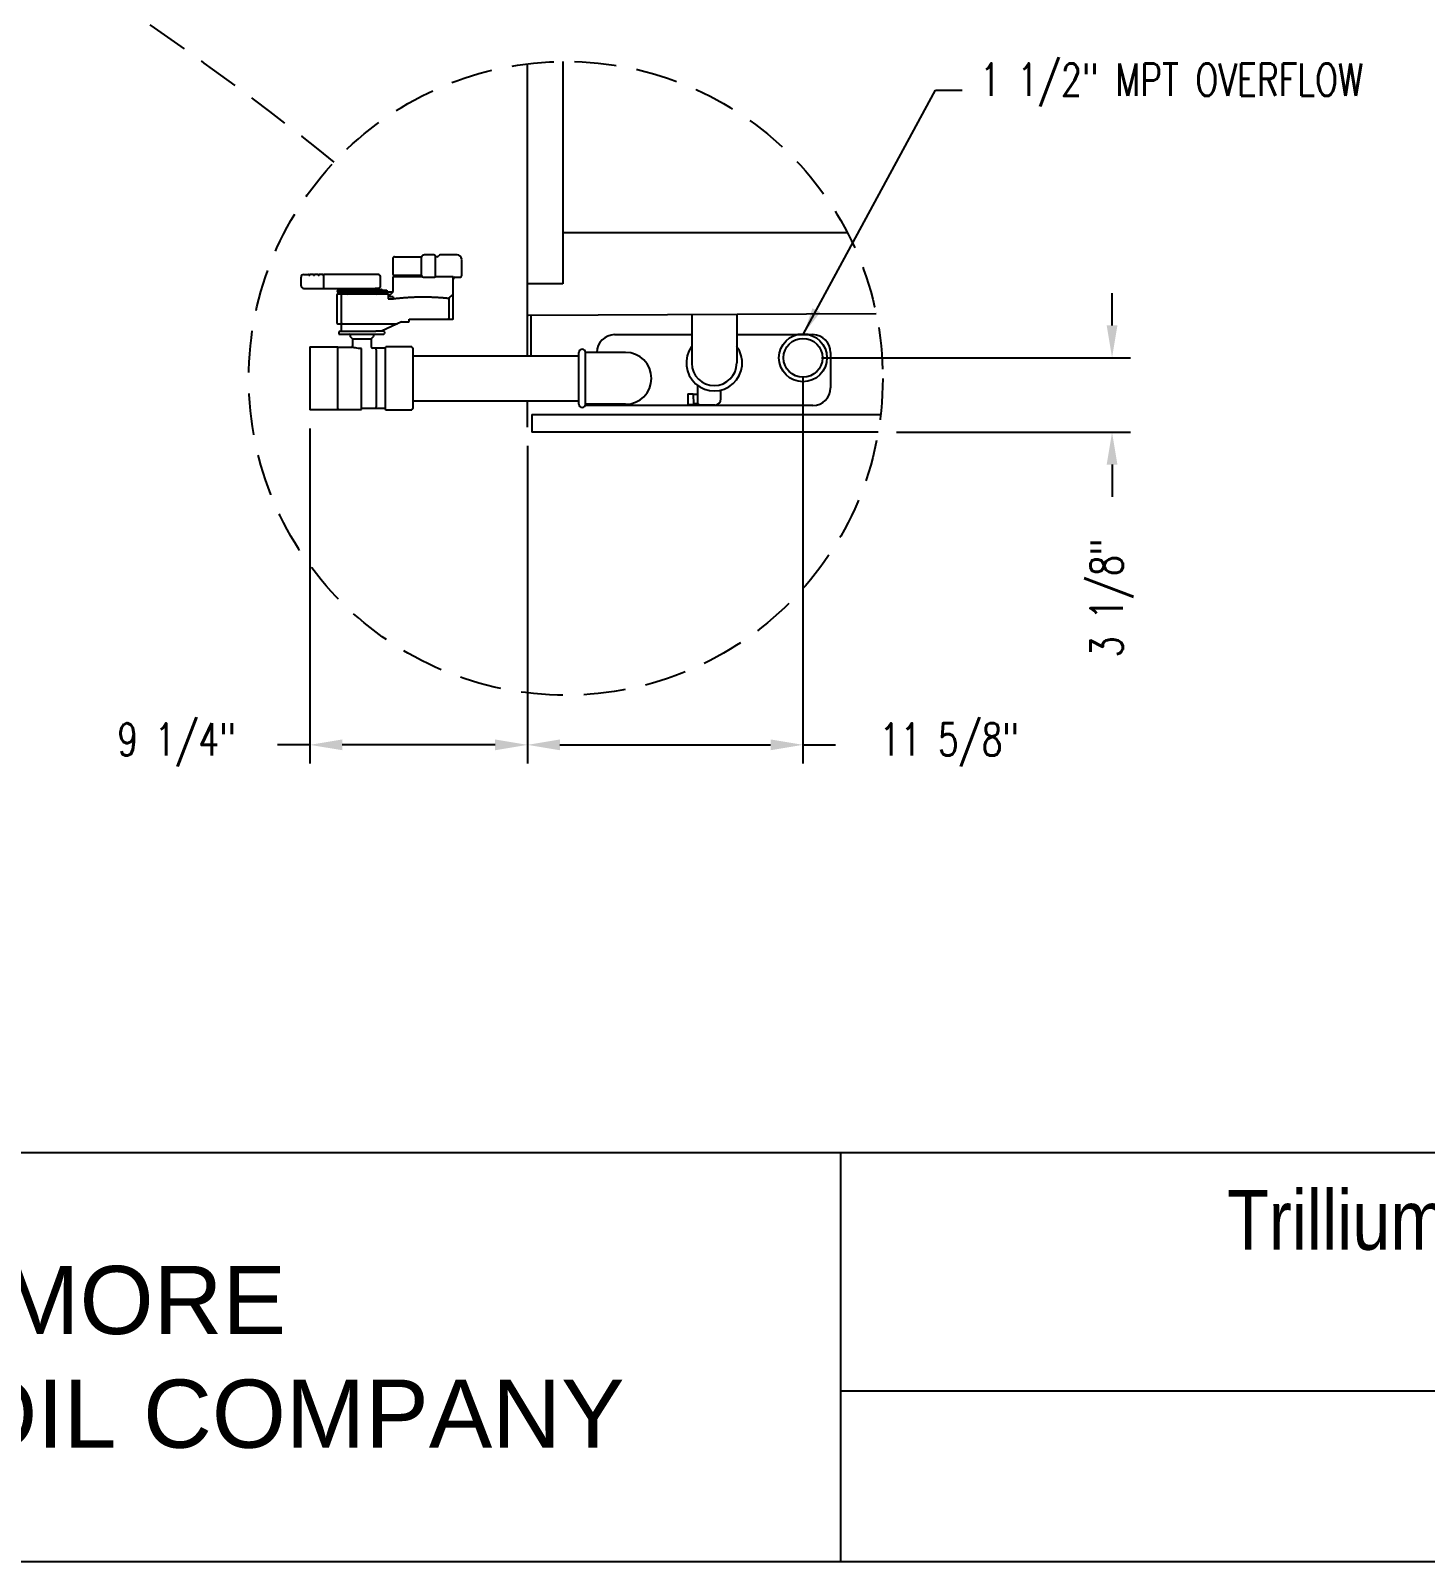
# Model space of a CAD drawing. Header units: millimetres. Extents: x 17891 to 32328, y 18593 to 29476.
# Drawn here: x 18307.6 to 18519.8, y 18593.2 to 18826.2 of the extents above; entities that cross this region are included whole.
import ezdxf
from ezdxf.enums import TextEntityAlignment as Align

# ---------------------------------------------------------------- set-up
doc = ezdxf.new("R2010")
doc.units = ezdxf.units.MM
doc.header["$LTSCALE"] = 5
doc.linetypes.add('HIDDEN', pattern=[9.525, 6.35, -3.175])
doc.layers.add('RECIRCULATION-CONTROL', color=3, linetype='Continuous')
doc.layers.add('TEXT', color=4, linetype='Continuous')
doc.styles.add('BAC', font='swissk.ttf')
doc.styles.add('BACtblk', font='swisscl.ttf')
doc.styles.add('BACtblkBold', font='swissck.ttf')
doc.styles.add('SUBMITTAL', font='romans.shx', dxfattribs={"width": 0.75})
doc.dimstyles.new('SUBMITTAL', dxfattribs={"dimtxt": 0.09375, "dimasz": 0.09375, "dimexe": 0.03125, "dimexo": 0.0625, "dimgap": 0.0625, "dimtad": 0, "dimdec": 4, "dimzin": 4, "dimdsep": 46, "dimlunit": 4, "dimtxsty": 'SUBMITTAL', "dimcen": 0.09375, "dimclre": 6, "dimadec": 0, "dimazin": 0, "dimtfac": 1, "dimtdec": 0, "dimtofl": 0, "dimtmove": 0, "dimatfit": 3, "dimfxl": 0, "dimfrac": 2, "dimtolj": 1, "dimtzin": 4, "dimarcsym": 0})

# ---------------------------------------------------------------- blocks, each defined once
blk = doc.blocks.new('BORDER')
blk.add_line((0, 0), (1, 0))
blk = doc.blocks.new('*D14')
at = {"layer": 'RECIRCULATION-CONTROL', "color": 3, "lineweight": -2}
for p, q in [((18472.17, 18781.3), (18472.17, 18786.23)), ((18472.17, 18760.12), (18472.17, 18755.19))]:
    blk.add_line(p, q, dxfattribs=at)
at = {"layer": 'RECIRCULATION-CONTROL', "color": 6, "lineweight": -2}
for p, q in [((18427.96, 18776.37), (18474.99, 18776.37)), ((18439.4, 18765.04), (18474.99, 18765.04))]:
    blk.add_line(p, q, dxfattribs=at)
at = {"layer": 'RECIRCULATION-CONTROL', "color": 3}
for points in [[(18471.35, 18781.3), (18472.99, 18781.3), (18472.17, 18776.37)], [(18471.35, 18760.12), (18472.99, 18760.12), (18472.17, 18765.04)]]:
    blk.add_solid(points, dxfattribs=at)
at = {"layer": 'RECIRCULATION-CONTROL', "color": 3, "insert": (18472.17, 18739.84), "char_height": 4.929, "attachment_point": 5, "rotation": 90, "style": 'SUBMITTAL'}
blk.add_mtext('\\A1;3 1/8"', dxfattribs=at)
blk = doc.blocks.new('*D15')
at = {"layer": 'RECIRCULATION-CONTROL', "color": 6, "lineweight": -2}
for p, q in [((18425.15, 18773.56), (18425.15, 18714.65)), ((18383.24, 18763), (18383.24, 18714.65))]:
    blk.add_line(p, q, dxfattribs=at)
at = {"layer": 'RECIRCULATION-CONTROL', "color": 3, "lineweight": -2}
for p, q in [((18388.17, 18717.47), (18420.22, 18717.47)), ((18425.15, 18717.47), (18430.08, 18717.47))]:
    blk.add_line(p, q, dxfattribs=at)
at = {"layer": 'RECIRCULATION-CONTROL', "color": 3}
for points in [[(18388.17, 18718.29), (18388.17, 18716.65), (18383.24, 18717.47)], [(18420.22, 18718.29), (18420.22, 18716.65), (18425.15, 18717.47)]]:
    blk.add_solid(points, dxfattribs=at)
at = {"layer": 'RECIRCULATION-CONTROL', "color": 3, "insert": (18447.42, 18717.47), "char_height": 4.9294, "attachment_point": 5, "style": 'SUBMITTAL'}
blk.add_mtext('\\A1;11 5/8"', dxfattribs=at)
blk = doc.blocks.new('*D16')
at = {"layer": 'RECIRCULATION-CONTROL', "color": 6, "lineweight": -2}
for p, q in [((18350.13, 18765.61), (18350.13, 18714.65)), ((18383.24, 18763), (18383.24, 18714.65))]:
    blk.add_line(p, q, dxfattribs=at)
at = {"layer": 'RECIRCULATION-CONTROL', "color": 3, "lineweight": -2}
for p, q in [((18350.13, 18717.47), (18345.2, 18717.47)), ((18378.31, 18717.47), (18355.06, 18717.47))]:
    blk.add_line(p, q, dxfattribs=at)
at = {"layer": 'RECIRCULATION-CONTROL', "color": 3}
for points in [[(18355.06, 18718.29), (18355.06, 18716.65), (18350.13, 18717.47)], [(18378.31, 18718.29), (18378.31, 18716.65), (18383.24, 18717.47)]]:
    blk.add_solid(points, dxfattribs=at)
at = {"layer": 'RECIRCULATION-CONTROL', "color": 3, "insert": (18329.85, 18717.47), "char_height": 4.929, "attachment_point": 5, "style": 'SUBMITTAL'}
blk.add_mtext('\\A1;9 1/4"', dxfattribs=at)
blk = doc.blocks.new('bacstblk')
for p, q in [((0, 0.75), (10, 0.75)), ((6.5, 0.75), (6.5, 0)), ((6.5, 0.3125), (10, 0.3125))]:
    blk.add_line(p, q)
at = {"layer": 'TEXT', "color": 150, "style": 'BAC'}
for s, p in [('BALTIMORE', (4.4744, 0.4169)), ('AIRCOIL COMPANY', (4.4744, 0.2084))]:
    blk.add_text(s, height=0.125, dxfattribs=at).set_placement(p)
at = {"layer": 'TEXT', "color": 4, "style": 'BACtblkBold'}
for tag, height, p in [('MODEL1', 0.1094, (8.25, 0.5715)), ('MODEL2', 0.1094, (8.25, 0.384)), ('DWGNUM', 0.1406, (8.0938, 0.0312))]:
    blk.add_attdef(tag, text='', height=height, dxfattribs=at).set_placement(p, align=Align.CENTER)
for tag, p in [('DESC', (0.0625, 0.5312)), ('ORDER', (0.9643, 0.3438)), ('DATE', (0.5402, 0.0625))]:
    blk.add_attdef(tag, p, '', height=0.125, dxfattribs=at)
blk.add_attdef('REV', text='', height=0.1562, dxfattribs=at).set_placement((9.8438, 0.1562), align=Align.MIDDLE)
at = {"layer": 'TEXT', "color": 4, "style": 'BACtblk', "flags": 1}
blk.add_attdef('DWGBY', (2.0402, 0.0625), '', height=0.0938, dxfattribs=at)

msp = doc.modelspace()

# ---------------------------------------------------------------- linework, layer by layer
at = {"layer": 'RECIRCULATION-CONTROL'}
for p, q in [((18388.6359, 18821.4671), (18388.6359, 18787.6508)), ((18431.8912, 18795.4032), (18388.6359, 18795.4032)), ((18362.7423, 18791.4596), (18362.7423, 18789.121)), ((18363.0258, 18791.7431), (18367.1289, 18791.7431)), ((18367.1289, 18788.9084), (18367.1289, 18791.7431)), ((18368.9715, 18792.0266), (18367.5876, 18792.0266)), ((18369.2549, 18788.9084), (18369.2549, 18791.7431)), ((18369.4797, 18791.7431), (18369.2549, 18791.7431)), ((18372.5219, 18792.0266), (18369.9707, 18792.0266)), ((18373.2305, 18788.9084), (18373.2305, 18791.3179)), ((18348.7817, 18787.3494), (18348.7817, 18788.625)), ((18349.2069, 18789.0502), (18349.9009, 18789.0502)), ((18349.9717, 18788.9793), (18349.9717, 18788.9084)), ((18350.1135, 18788.9084), (18349.9717, 18788.9084)), ((18350.1135, 18788.9084), (18350.1135, 18788.9793)), ((18350.6095, 18789.0502), (18350.1843, 18789.0502)), ((18350.6804, 18788.9793), (18350.6804, 18788.9084)), ((18350.8221, 18788.9084), (18350.6804, 18788.9084)), ((18350.8221, 18788.9084), (18350.8221, 18788.9793)), ((18351.3182, 18789.0502), (18350.893, 18789.0502)), ((18351.3891, 18788.9793), (18351.3891, 18788.9084)), ((18351.5308, 18788.9084), (18351.3891, 18788.9084)), ((18351.5308, 18788.9084), (18351.5308, 18788.9793)), ((18352.0269, 18789.0502), (18351.6017, 18789.0502)), ((18352.0977, 18788.9793), (18352.0977, 18788.9084)), ((18352.1686, 18788.9084), (18352.0977, 18788.9084)), ((18352.2395, 18786.9242), (18352.2395, 18788.9793)), ((18360.5596, 18789.0416), (18352.3103, 18789.0502)), ((18360.8998, 18787.3494), (18360.8998, 18788.625)), ((18362.7423, 18788.5541), (18362.7423, 18786.4453)), ((18362.8841, 18788.9206), (18362.8841, 18788.7546)), ((18363.0009, 18788.9084), (18362.9635, 18788.9084)), ((18362.9635, 18788.7667), (18363.0009, 18788.7667)), ((18367.1289, 18788.9084), (18363.4506, 18788.9084)), ((18363.4506, 18788.7667), (18367.1904, 18788.7667)), ((18367.5876, 18788.625), (18368.9715, 18788.625)), ((18369.2169, 18788.7667), (18371.9549, 18788.7667)), ((18371.9549, 18786.4453), (18371.9549, 18788.7667)), ((18372.2384, 18788.625), (18372.9471, 18788.625)), ((18349.2069, 18786.9242), (18360.4746, 18786.9242)), ((18354.2384, 18785.9321), (18354.2384, 18781.6801)), ((18361.975, 18786.0738), (18354.3801, 18786.0738)), ((18354.4388, 18786.6407), (18361.8332, 18786.6407)), ((18361.6915, 18786.3573), (18354.4388, 18786.3573)), ((18354.9471, 18781.6801), (18354.9471, 18785.9321)), ((18356.2935, 18786.6407), (18356.2935, 18786.9242)), ((18360.5523, 18786.8941), (18360.1049, 18786.8941)), ((18360.5523, 18786.6493), (18360.5523, 18786.8941)), ((18360.5893, 18786.7116), (18360.5909, 18786.7116)), ((18360.6348, 18786.0738), (18360.6348, 18786.3573)), ((18360.6668, 18786.7825), (18360.7977, 18786.7825)), ((18360.876, 18786.7116), (18360.8187, 18786.7116)), ((18360.897, 18786.7825), (18361.0279, 18786.7825)), ((18361.06, 18786.0738), (18361.06, 18786.3573)), ((18361.1038, 18786.7116), (18361.1054, 18786.7116)), ((18361.8142, 18786.428), (18362.7416, 18786.428)), ((18361.8332, 18786.6407), (18361.8332, 18786.499)), ((18362.0337, 18785.9321), (18362.0337, 18785.3651)), ((18362.3171, 18785.7903), (18362.0752, 18786.0323)), ((18362.2463, 18785.8612), (18362.6801, 18786.295)), ((18371.9549, 18782.3888), (18371.9549, 18786.0255)), ((18388.6359, 18787.6508), (18383.2359, 18787.6508)), ((18362.0337, 18785.3651), (18362.7958, 18785.3651)), ((18362.3171, 18785.6486), (18362.3171, 18785.7903)), ((18362.8232, 18785.6486), (18362.3171, 18785.6486)), ((18371.2463, 18785.4448), (18371.2463, 18782.3888)), ((18354.3801, 18781.5384), (18363.4731, 18781.5384)), ((18354.9471, 18780.4045), (18354.9471, 18781.5384)), ((18364.081, 18781.8218), (18361.0415, 18780.4045)), ((18364.081, 18781.8218), (18365.0731, 18781.8218)), ((18365.2149, 18782.247), (18371.8132, 18782.247)), ((18365.2149, 18781.9636), (18365.2149, 18782.247)), ((18436.2688, 18783.0827), (18383.3991, 18782.802)), ((18383.7996, 18776.6699), (18383.7996, 18782.8042)), ((18408.2244, 18782.9338), (18408.2244, 18775.5566)), ((18415.07, 18782.9702), (18415.07, 18775.5929)), ((18354.5567, 18780.3336), (18354.5567, 18779.9793)), ((18354.5567, 18779.9793), (18361.401, 18779.9793)), ((18354.6276, 18780.4045), (18360.1482, 18780.4045)), ((18356.2427, 18779.9084), (18356.1718, 18779.9793)), ((18356.2427, 18779.9084), (18356.2427, 18779.625)), ((18356.597, 18779.2706), (18356.2427, 18779.625)), ((18356.597, 18779.2706), (18359.4317, 18779.2706)), ((18356.597, 18779.2706), (18356.597, 18778.1368)), ((18359.4317, 18779.2706), (18359.786, 18779.625)), ((18359.4317, 18779.2706), (18359.4317, 18778.1368)), ((18359.786, 18779.9084), (18359.8569, 18779.9793)), ((18359.786, 18779.9084), (18359.786, 18779.625)), ((18361.401, 18780.4045), (18360.1883, 18780.4045)), ((18361.4719, 18780.3336), (18361.4719, 18780.0502)), ((18396.4896, 18779.8944), (18408.2244, 18779.8944)), ((18415.07, 18779.8944), (18426.6396, 18779.8944)), ((18350.1282, 18778.0636), (18354.3801, 18778.0636)), ((18350.1282, 18778.0636), (18350.1282, 18768.4305)), ((18354.3801, 18777.9841), (18354.3801, 18778.0636)), ((18354.3801, 18777.9951), (18356.559, 18777.9951)), ((18354.3801, 18768.7131), (18354.3801, 18777.781)), ((18357.9943, 18768.499), (18357.9943, 18777.777)), ((18361.6085, 18777.8533), (18359.7151, 18777.8533)), ((18360.1911, 18777.5699), (18360.1911, 18768.9242)), ((18361.6085, 18777.9644), (18361.7001, 18778.0636)), ((18361.6085, 18777.9644), (18361.6085, 18768.5297)), ((18365.6271, 18778.0636), (18361.7001, 18778.0636)), ((18392.0526, 18769.2927), (18392.0526, 18777.2014)), ((18398.1471, 18777.2014), (18392.0526, 18777.2014)), ((18429.3396, 18777.1944), (18429.3396, 18771.7944)), ((18409.1483, 18769.3841), (18409.1336, 18772.1453)), ((18407.6138, 18770.9029), (18408.4642, 18770.9075)), ((18407.6138, 18770.9029), (18407.6225, 18769.2664)), ((18408.4642, 18770.9075), (18408.4729, 18769.2709)), ((18409.1407, 18770.8014), (18408.4648, 18770.7978)), ((18412.6496, 18770.1114), (18412.6425, 18771.4409)), ((18354.3801, 18768.4305), (18350.1282, 18768.4305)), ((18354.3801, 18768.51), (18354.5219, 18768.51)), ((18354.3801, 18768.4305), (18354.3801, 18768.51)), ((18354.3801, 18768.499), (18357.9943, 18768.499)), ((18361.6085, 18768.6407), (18357.9943, 18768.6407)), ((18361.7001, 18768.4305), (18361.6085, 18768.5297)), ((18361.7001, 18768.4305), (18365.6271, 18768.4305)), ((18383.8844, 18767.7444), (18383.8844, 18765.0444)), ((18383.8844, 18767.7444), (18436.9676, 18767.7444)), ((18398.1471, 18769.2927), (18392.0526, 18769.2927)), ((18426.6396, 18769.0944), (18392.0526, 18769.0944)), ((18407.6225, 18769.2664), (18408.4729, 18769.2709)), ((18409.1483, 18769.3841), (18408.4723, 18769.3805)), ((18409.1483, 18769.3841), (18409.6073, 18769.1739)), ((18411.7332, 18769.1852), (18409.6073, 18769.1739)), ((18436.5798, 18765.0444), (18383.8844, 18765.0444))]:
    msp.add_line(p, q, dxfattribs=at)
for radius in [3.6478, 2.9622]:
    msp.add_circle((18425.1471, 18776.3727), radius, dxfattribs=at)
at = {"layer": 'RECIRCULATION-CONTROL', "linetype": 'HIDDEN', "ltscale": 0.2}
msp.add_arc((18054.1515, 18433.8393), 477.9433, 51.170754, 74.944221, dxfattribs=at)
at = {"layer": 'RECIRCULATION-CONTROL'}
for centre, radius, start, end in [((18363.0258, 18791.4596), 0.2835, 90, 180), ((18368.9715, 18791.7431), 0.2835, 0, 90), ((18369.4797, 18792.0266), 0.2835, 270, 330), ((18369.9707, 18791.7431), 0.2835, 90, 150), ((18372.5219, 18791.3179), 0.7087, 5.109005, 90), ((18349.2069, 18788.625), 0.4252, 90, 180), ((18349.9009, 18788.9793), 0.0709, 0, 90), ((18350.1843, 18788.9793), 0.0709, 90, 180), ((18350.6095, 18788.9793), 0.0709, 0, 90), ((18350.893, 18788.9793), 0.0709, 90, 180), ((18351.3182, 18788.9793), 0.0709, 0, 90), ((18351.6017, 18788.9793), 0.0709, 90, 180), ((18352.0269, 18788.9793), 0.0709, 0, 90), ((18352.1686, 18788.9793), 0.0709, 270, 0), ((18352.3103, 18788.9793), 0.0709, 90, 177.616916), ((18360.4746, 18788.625), 0.4252, 0, 78.463041), ((18362.9549, 18789.121), 0.2126, 180, 264.780438), ((18362.9549, 18788.5541), 0.2126, 95.219562, 180), ((18368.9715, 18788.9084), 0.2835, 270, 0), ((18372.2384, 18788.3415), 0.2835, 90, 180), ((18372.9471, 18788.9084), 0.2835, 270, 0), ((18349.2069, 18787.3494), 0.4252, 180, 270), ((18354.3801, 18785.9321), 0.1417, 90, 180), ((18354.4388, 18786.499), 0.1417, 90, 270), ((18355.8683, 18786.499), 0.4252, 270, 340.528779), ((18360.262, 18786.499), 0.4252, 90, 160.528779), ((18360.262, 18786.499), 0.4252, 199.471221, 270), ((18360.4746, 18787.3494), 0.4252, 270, 0), ((18360.5184, 18786.7116), 0.0709, 270, 0), ((18360.5814, 18786.7258), 0.0142, 339.832635, 350.272005), ((18360.7977, 18786.7683), 0.0142, 0, 90), ((18360.8261, 18786.7258), 0.0142, 180, 270), ((18360.8686, 18786.7258), 0.0142, 270, 0), ((18360.897, 18786.7683), 0.0142, 90, 180), ((18361.1133, 18786.7258), 0.0142, 189.727995, 200.167365), ((18361.1763, 18786.7116), 0.0709, 180, 270), ((18361.6915, 18786.499), 0.1417, 270, 0), ((18361.975, 18785.9321), 0.1417, 45, 90), ((18362.1754, 18785.9321), 0.1417, 135, 180), ((18362.5297, 18786.4453), 0.2126, 315, 0), ((18354.3801, 18781.6801), 0.1417, 180, 270), ((18365.0731, 18781.9636), 0.1417, 270, 0), ((18371.8132, 18782.3888), 0.1417, 270, 0), ((18354.6276, 18780.3336), 0.0709, 90, 180), ((18361.401, 18780.3336), 0.0709, 0, 90), ((18361.401, 18780.0502), 0.0709, 270, 0), ((18396.4896, 18777.1944), 2.7, 90, 179.852788), ((18426.6396, 18777.1944), 2.7, 0, 90), ((18356.3135, 18778.1368), 0.2835, 330, 0), ((18359.7151, 18778.1368), 0.2835, 180, 270), ((18391.5565, 18777.2014), 0.4961, 0, 180), ((18398.1471, 18773.247), 3.9543, 270, 90), ((18411.6472, 18775.5747), 4.252, 143.91447, 36.693959), ((18411.6472, 18775.5747), 3.4228, 180.304214, 0.304214), ((18411.7283, 18770.1065), 0.9213, 270.304214, 0.304214), ((18426.6396, 18771.7944), 2.7, 270, 0), ((18391.5565, 18769.2927), 0.4961, 180, 0)]:
    msp.add_arc(centre, radius, start, end, dxfattribs=at)
for centre, major_axis, ratio, start_param, end_param in [((18367.5876, 18791.7431), (-0.4587, 0), 0.61803399, 4.71238898, 6.28318531), ((18367.5876, 18788.9084), (-0.4587, 0), 0.61803399, 0, 1.57079633), ((18355.0058, 18785.9321), (0, 0.1417), 0.41421356, 0, 1.57079633), ((18355.0058, 18781.6801), (0, -0.1417), 0.41421356, 4.71238898, 6.28318531), ((18371.1876, 18782.3888), (0, -0.1417), 0.41421356, 0, 1.57079633)]:
    msp.add_ellipse(centre, major_axis=major_axis, ratio=ratio, start_param=start_param, end_param=end_param, dxfattribs=at)
for points, knots in [([(18362.9635, 18788.9084), (18362.958, 18788.9084), (18362.9529, 18788.9085), (18362.9438, 18788.9087), (18362.9396, 18788.909), (18362.9356, 18788.9093)], [0.3049004424, 0.3049004424, 0.3049004424, 0.3049004424, 0.3216995017, 0.3216995017, 0.337828773, 0.337828773, 0.337828773, 0.337828773]), ([(18362.9356, 18788.7658), (18362.9436, 18788.7666), (18362.9524, 18788.7667), (18362.9625, 18788.7667), (18362.963, 18788.7667), (18362.9635, 18788.7667)], [0.9128209579, 0.9128209579, 0.9128209579, 0.9128209579, 0.942394679, 0.942394679, 0.9439344238, 0.9439344238, 0.9439344238, 0.9439344238]), ([(18363.0009, 18788.7667), (18363.0044, 18788.7667), (18363.008, 18788.7667), (18363.0132, 18788.7667), (18363.0148, 18788.7666), (18363.0164, 18788.7666)], [0.9786516297, 0.9786516297, 0.9786516297, 0.9786516297, 0.9878006975, 0.9878006975, 0.9918310064, 0.9918310064, 0.9918310064, 0.9918310064]), ([(18363.1675, 18788.9109), (18363.1553, 18788.9111), (18363.1432, 18788.9112), (18363.1132, 18788.9111), (18363.0957, 18788.9108), (18363.0567, 18788.9097), (18363.0358, 18788.9088), (18363.0164, 18788.9085)], [0.760779764, 0.760779764, 0.760779764, 0.760779764, 0.786617288, 0.786617288, 0.824749757, 0.824749757, 0.873614564, 0.873614564, 0.873614564, 0.873614564]), ([(18363.0164, 18788.7666), (18363.0184, 18788.7666), (18363.0203, 18788.7665), (18363.0421, 18788.7661), (18363.0633, 18788.7652), (18363.1023, 18788.7642), (18363.1197, 18788.764), (18363.1473, 18788.764), (18363.1574, 18788.7641), (18363.1675, 18788.7643)], [0.695215485, 0.695215485, 0.695215485, 0.695215485, 0.70010658, 0.70010658, 0.74914671, 0.74914671, 0.786617288, 0.786617288, 0.80804988, 0.80804988, 0.80804988, 0.80804988]), ([(18360.5909, 18786.7116), (18360.5912, 18786.7116), (18360.5915, 18786.7122), (18360.5924, 18786.7141), (18360.5929, 18786.7156), (18360.5941, 18786.7191), (18360.5948, 18786.7212), (18360.5957, 18786.7233), (18360.5957, 18786.7234), (18360.5957, 18786.7234)], [0, 0, 0, 0, 0.0060243667, 0.0060243667, 0.0125269212, 0.0125269212, 0.0193585915, 0.0193585915, 0.0194542341, 0.0194542341, 0.0194542341, 0.0194542341]), ([(18360.6668, 18786.7825), (18360.6602, 18786.7825), (18360.6535, 18786.7816), (18360.6407, 18786.778), (18360.6344, 18786.7754), (18360.623, 18786.7684), (18360.6177, 18786.7642), (18360.6085, 18786.7543), (18360.6047, 18786.7487), (18360.5987, 18786.7365), (18360.5965, 18786.73), (18360.5954, 18786.7234)], [0, 0, 0, 0, 0.0114195007, 0.0114195007, 0.0228390014, 0.0228390014, 0.034258502, 0.034258502, 0.0456780027, 0.0456780027, 0.0570975034, 0.0570975034, 0.0570975034, 0.0570975034]), ([(18360.7949, 18786.7234), (18360.7949, 18786.7234), (18360.795, 18786.7233), (18360.7973, 18786.7212), (18360.7997, 18786.7191), (18360.8049, 18786.7156), (18360.8076, 18786.7141), (18360.8131, 18786.7122), (18360.8159, 18786.7116), (18360.8187, 18786.7116)], [-0.0000972943, -0.0000972943, -0.0000972943, -0.0000972943, 0, 0, 0.0069496547, 0.0069496547, 0.0135645097, 0.0135645097, 0.0196929185, 0.0196929185, 0.0196929185, 0.0196929185]), ([(18360.8119, 18786.7258), (18360.8119, 18786.7351), (18360.8119, 18786.7438), (18360.8119, 18786.7576), (18360.8119, 18786.7628), (18360.8119, 18786.7674), (18360.8119, 18786.7683), (18360.8119, 18786.7683)], [0.018300701, 0.018300701, 0.018300701, 0.018300701, 0.0388262522, 0.0388262522, 0.0592034352, 0.0592034352, 0.0719391746, 0.0719391746, 0.0719391746, 0.0719391746]), ([(18360.876, 18786.7116), (18360.8788, 18786.7116), (18360.8816, 18786.7122), (18360.8871, 18786.7141), (18360.8898, 18786.7156), (18360.895, 18786.7191), (18360.8974, 18786.7212), (18360.8997, 18786.7233), (18360.8998, 18786.7234), (18360.8998, 18786.7234)], [0, 0, 0, 0, 0.0060243463, 0.0060243463, 0.0125269671, 0.0125269671, 0.0193585954, 0.0193585954, 0.0194542335, 0.0194542335, 0.0194542335, 0.0194542335]), ([(18360.8828, 18786.7683), (18360.8828, 18786.7683), (18360.8828, 18786.7679), (18360.8828, 18786.7659), (18360.8828, 18786.7637), (18360.8828, 18786.7565), (18360.8828, 18786.7509), (18360.8828, 18786.7386), (18360.8828, 18786.7324), (18360.8828, 18786.7258)], [0, 0, 0, 0, 0.0083751598, 0.0083751598, 0.0217754154, 0.0217754154, 0.0391957478, 0.0391957478, 0.0536384736, 0.0536384736, 0.0536384736, 0.0536384736]), ([(18361.0993, 18786.7234), (18361.0982, 18786.73), (18361.0961, 18786.7365), (18361.0901, 18786.7487), (18361.0862, 18786.7543), (18361.077, 18786.7642), (18361.0718, 18786.7684), (18361.0603, 18786.7754), (18361.0541, 18786.778), (18361.0412, 18786.7816), (18361.0345, 18786.7825), (18361.0279, 18786.7825)], [0.0148416712, 0.0148416712, 0.0148416712, 0.0148416712, 0.0262611719, 0.0262611719, 0.0376806725, 0.0376806725, 0.0491001732, 0.0491001732, 0.0605196739, 0.0605196739, 0.0719391746, 0.0719391746, 0.0719391746, 0.0719391746]), ([(18361.099, 18786.7234), (18361.099, 18786.7234), (18361.099, 18786.7233), (18361.0999, 18786.7212), (18361.1006, 18786.7191), (18361.1018, 18786.7156), (18361.1023, 18786.7141), (18361.1032, 18786.7122), (18361.1035, 18786.7116), (18361.1038, 18786.7116)], [-0.0000972899, -0.0000972899, -0.0000972899, -0.0000972899, 0, 0, 0.0069496143, 0.0069496143, 0.013564539, 0.013564539, 0.0196929291, 0.0196929291, 0.0196929291, 0.0196929291]), ([(18354.3801, 18777.781), (18354.3801, 18777.8095), (18354.3827, 18777.8408), (18354.3963, 18777.8867), (18354.4024, 18777.9018), (18354.4196, 18777.9309), (18354.4304, 18777.9449), (18354.4566, 18777.9654), (18354.4708, 18777.9741), (18354.4935, 18777.9807), (18354.5, 18777.9822), (18354.5107, 18777.9836), (18354.5167, 18777.9841), (18354.5219, 18777.9841)], [2.729599296, 2.729599296, 2.729599296, 2.729599296, 2.887354182, 2.887354182, 2.966231625, 2.966231625, 3.045109068, 3.045109068, 3.092388077, 3.092388077, 3.105628315, 3.105628315, 3.11645677, 3.11645677, 3.11645677, 3.11645677]), ([(18357.9943, 18777.777), (18357.9212, 18777.7773), (18357.8485, 18777.7793), (18357.6877, 18777.7875), (18357.6007, 18777.7945), (18357.3548, 18777.8206), (18357.205, 18777.8447), (18356.9277, 18777.8988), (18356.8059, 18777.9286), (18356.6471, 18777.97), (18356.5987, 18777.9837), (18356.5644, 18777.9935), (18356.559, 18777.9951), (18356.559, 18777.9951)], [0.00041726, 0.00041726, 0.00041726, 0.00041726, 0.15505021, 0.15505021, 0.34573595, 0.34573595, 0.71128936, 0.71128936, 1.11893579, 1.11893579, 1.44299365, 1.44299365, 1.59211892, 1.59211892, 1.59211892, 1.59211892]), ([(18360.1911, 18777.5699), (18360.1911, 18777.6091), (18360.1911, 18777.6524), (18360.1911, 18777.7317), (18360.1911, 18777.7674), (18360.1911, 18777.8108), (18360.1911, 18777.8265), (18360.1911, 18777.8421), (18360.1911, 18777.846), (18360.1911, 18777.8487)], [0, 0, 0, 0, 0.117562819, 0.117562819, 0.235125638, 0.235125638, 0.311588865, 0.311588865, 0.347008826, 0.347008826, 0.347008826, 0.347008826]), ([(18354.5219, 18768.51), (18354.5167, 18768.51), (18354.5107, 18768.5104), (18354.5, 18768.5119), (18354.4935, 18768.5133), (18354.4708, 18768.52), (18354.4566, 18768.5287), (18354.4304, 18768.5491), (18354.4196, 18768.5631), (18354.4024, 18768.5922), (18354.3963, 18768.6073), (18354.3827, 18768.6533), (18354.3801, 18768.6845), (18354.3801, 18768.7131)], [1.038818923, 1.038818923, 1.038818923, 1.038818923, 1.049647379, 1.049647379, 1.062887617, 1.062887617, 1.110166626, 1.110166626, 1.189044069, 1.189044069, 1.267921512, 1.267921512, 1.425676398, 1.425676398, 1.425676398, 1.425676398]), ([(18360.1911, 18768.6454), (18360.1911, 18768.6481), (18360.1911, 18768.652), (18360.1911, 18768.6675), (18360.1911, 18768.6832), (18360.1911, 18768.7267), (18360.1911, 18768.7623), (18360.1911, 18768.8416), (18360.1911, 18768.8849), (18360.1911, 18768.9242)], [1.052107745, 1.052107745, 1.052107745, 1.052107745, 1.087527707, 1.087527707, 1.163990933, 1.163990933, 1.281553752, 1.281553752, 1.399116571, 1.399116571, 1.399116571, 1.399116571])]:
    msp.add_open_spline(points, degree=3, knots=knots, dxfattribs=at)
for points, degree in [([(18363.0164, 18788.9085), (18363.0111, 18788.9085), (18363.0059, 18788.9084), (18363.0009, 18788.9084)], 3), ([(18363.4506, 18788.9084), (18363.3592, 18788.9084), (18363.2644, 18788.9091), (18363.1675, 18788.9109)], 3), ([(18363.1675, 18788.7643), (18363.2644, 18788.766), (18363.3592, 18788.7667), (18363.4506, 18788.7667)], 3), ([(18371.4794, 18785.6486), (18371.5733, 18785.7314), (18371.6674, 18785.8138), (18371.7616, 18785.8959)], 3), ([(18371.9549, 18786.295), (18371.9549, 18786.3358), (18371.9549, 18786.3945), (18371.9549, 18786.4453)], 3), ([(18362.8232, 18785.6486), (18362.8095, 18785.5158), (18362.7958, 18785.3651)], 2), ([(18360.1723, 18780.404), (18360.164, 18780.4043), (18360.1559, 18780.4045), (18360.1482, 18780.4045)], 3), ([(18360.1911, 18777.8533), (18360.1911, 18777.8533), (18360.1911, 18777.8518), (18360.1911, 18777.8487)], 3), ([(18360.1911, 18768.6454), (18360.1911, 18768.6422), (18360.1911, 18768.6407), (18360.1911, 18768.6407)], 3)]:
    msp.add_open_spline(points, degree=degree, dxfattribs=at)
for points, weights in [([(18371.7616, 18785.8959), (18371.8675, 18785.9882), (18371.9549, 18786.0255)], [2.25031662882, 2.4179026028, 2.49299110855]), ([(18371.9549, 18786.0255), (18371.9549, 18786.2233), (18371.9549, 18786.295)], [2.99649199893, 3.84209214594, 4.27991564854]), ([(18362.7958, 18785.3651), (18362.8345, 18785.3721), (18362.8728, 18785.3767)], [1.22405770936, 1.22743900133, 1.22969879774]), ([(18362.8728, 18785.3767), (18365.119, 18785.6486), (18367.3486, 18785.6486)], [1.00785103705, 1.01158301158, 1.01158301158])]:
    msp.add_rational_spline(points, weights, degree=2, dxfattribs=at)
for points, weights, knots in [([(18367.3486, 18785.6486), (18368.4228, 18785.6486), (18369.4984, 18785.6014), (18370.5775, 18785.5069), (18370.7522, 18785.4916), (18370.927, 18785.475), (18371.1018, 18785.4585), (18371.15, 18785.4539), (18371.1981, 18785.4493), (18371.2463, 18785.4448)], [1.01558779859, 1.01558779859, 1.0149355264, 1.01363098202, 1.01363098202, 1.01363098202, 1.01363098202, 1.01363098202, 1.01363098202, 1.01363098202], [6.56732435, 6.56732435, 6.56732435, 6.56732435, 8.89418905, 8.89418905, 8.89418905, 9.27033954, 9.27033954, 9.27033954, 9.3739351, 9.3739351, 9.3739351, 9.3739351]), ([(18371.2463, 18785.4423), (18371.2705, 18785.4638), (18371.2948, 18785.4854), (18371.3191, 18785.5069), (18371.3726, 18785.5543), (18371.4261, 18785.6016), (18371.4794, 18785.6486)], [1, 1, 1, 1, 1.00000335646, 1.00000354417, 1.00000056314], [0.286472636, 0.286472636, 0.286472636, 0.286472636, 0.371874708, 0.371874708, 0.371874708, 0.560550806, 0.560550806, 0.560550806, 0.560550806])]:
    msp.add_rational_spline(points, weights, degree=3, knots=knots, dxfattribs=at)

# ---------------------------------------------------------------- block references
at = {"xscale": 829.7698563356048, "yscale": 622.3273922517036, "zscale": 829.7698563356048}
msp.add_blockref('BORDER', (17891.493, 18593.206), dxfattribs=at)
ref = msp.add_blockref('bacstblk', (17891.493, 18593.206), dxfattribs=dict(xscale=82.97698563356047, yscale=82.97698563356047, zscale=82.97698563356047))
ref.add_attrib('MODEL1', 'TrilliumSeries™ Adiabatic Condenser', dxfattribs={"layer": 'TEXT', "color": 4, "height": 9.075608, "style": 'BACtblkBold'}).set_placement((18576.0531, 18640.6292), align=Align.CENTER)

# ---------------------------------------------------------------- texts
at = {"layer": 'RECIRCULATION-CONTROL', "insert": (18452.0458, 18817.8799), "char_height": 4.93, "width": 95.049922, "attachment_point": 4, "style": 'SUBMITTAL'}
msp.add_mtext('1 1/2" MPT OVERFLOW', dxfattribs=at)

# ---------------------------------------------------------------- dimensions: what is measured, and where the dimension line sits
at = {"layer": 'RECIRCULATION-CONTROL', "color": 3}
dim = msp.add_linear_dim(base=(18472.1718, 18765.0444), p1=(18425.1471, 18776.3727), p2=(18436.5798, 18765.0444), angle=90, dimstyle='SUBMITTAL', override={"dimscale": 70.42, "dimtxt": 0.07, "dimasz": 0.07, "dimexe": 0.04, "dimexo": 0.04, "dimgap": 0.03125, "dimdec": 3, "dimlfac": 0.277778, "dimzin": 3, "dimclrd": 3, "dimclrt": 3, "dimtdec": 3, "dimtix": 1}, dxfattribs=at)
dim.commit()
dim.dimension.update_dxf_attribs({"geometry": '*D14', "text_midpoint": (18472.1718, 18739.8399), "dimtype": 160})
dim = msp.add_linear_dim(base=(18350.1282, 18717.4676), p1=(18383.2359, 18765.8179), p2=(18350.1282, 18768.4305), dimstyle='SUBMITTAL', override={"dimscale": 70.42, "dimtxt": 0.07, "dimasz": 0.07, "dimexe": 0.04, "dimexo": 0.04, "dimgap": 0.03125, "dimdec": 3, "dimlfac": 0.277778, "dimzin": 3, "dimclrd": 3, "dimclrt": 3, "dimtdec": 3, "dimtix": 1}, dxfattribs=at)
dim.commit()
dim.dimension.update_dxf_attribs({"geometry": '*D16', "text_midpoint": (18329.8531, 18717.4676), "dimtype": 160})

# ---------------------------------------------------------------- leaders
at = {"layer": 'RECIRCULATION-CONTROL', "annotation_type": 0, "has_hookline": 1, "hookline_direction": 0, "text_width": 65.6746}
msp.add_leader([(18425.2459, 18780.0192), (18445.2984, 18817.1177), (18449.371, 18817.1177)], dimstyle='SUBMITTAL', override={"dimscale": 58.18, "dimasz": 0.07, "dimgap": 0.03, "dimcen": 4.055284, "dimarcsym": 1}, dxfattribs=at)

# ---------------------------------------------------------------- next in the draw order: wipeouts: each hides what was drawn before it
msp.add_wipeout([(18365.8604, 18776.6699), (18391.0604, 18776.6699), (18391.0604, 18769.8242), (18365.8604, 18769.8242)]).dxf.layer = 'RECIRCULATION-CONTROL'

# ---------------------------------------------------------------- next in the draw order: linework, layer by layer
at = {"layer": 'RECIRCULATION-CONTROL'}
for p, q in [((18383.2359, 18776.6699), (18383.2359, 18821.1159)), ((18365.6271, 18778.0636), (18365.8604, 18777.811)), ((18365.8604, 18768.6831), (18365.8604, 18777.811)), ((18365.8604, 18776.6699), (18391.0604, 18776.6699)), ((18391.0604, 18769.2927), (18391.0604, 18777.2014)), ((18365.8604, 18769.8242), (18391.0604, 18769.8242)), ((18383.2359, 18765.8179), (18383.2359, 18769.8242)), ((18365.8604, 18768.6831), (18365.6271, 18768.4305))]:
    msp.add_line(p, q, dxfattribs=at)
at = {"layer": 'RECIRCULATION-CONTROL', "linetype": 'HIDDEN', "ltscale": 0.2}
msp.add_circle((18389.0606, 18773.247), 48.2219, dxfattribs=at)

# ---------------------------------------------------------------- next in the draw order: dimensions: what is measured, and where the dimension line sits
at = {"layer": 'RECIRCULATION-CONTROL', "color": 3}
dim = msp.add_linear_dim(base=(18383.2359, 18717.4676), p1=(18425.1471, 18776.3727), p2=(18383.2359, 18765.8179), dimstyle='SUBMITTAL', override={"dimscale": 70.42, "dimtxt": 0.07, "dimasz": 0.07, "dimexe": 0.04, "dimexo": 0.04, "dimgap": 0.03125, "dimdec": 3, "dimlfac": 0.277778, "dimzin": 3, "dimclrd": 3, "dimclrt": 3, "dimtdec": 3, "dimtix": 1}, dxfattribs=at)
dim.commit()
dim.dimension.update_dxf_attribs({"geometry": '*D15', "text_midpoint": (18447.4174, 18717.4676), "dimtype": 160})

doc.saveas('drawing.dxf')
